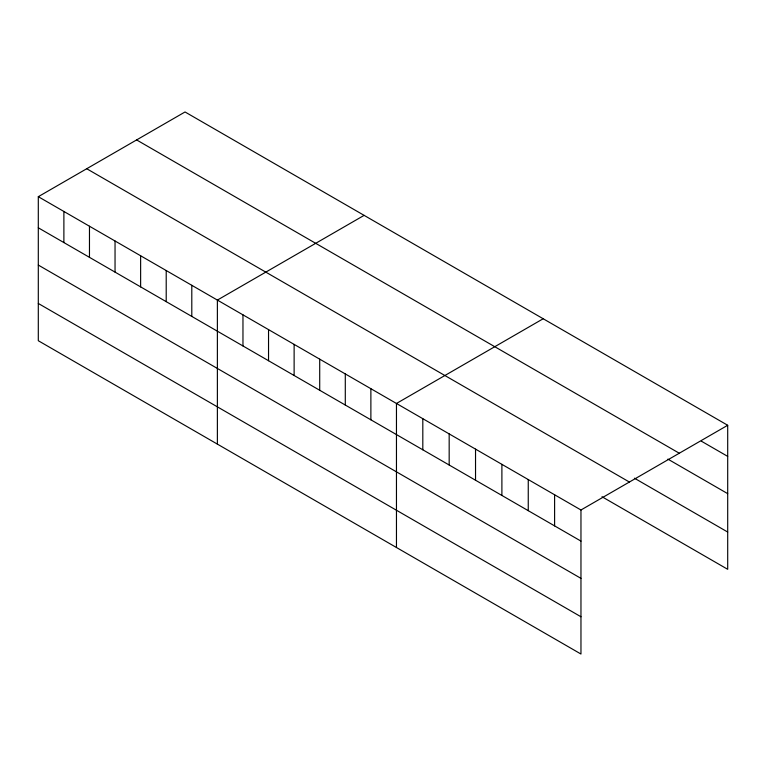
<?xml version="1.0" encoding="UTF-8"?>
<svg xmlns="http://www.w3.org/2000/svg" width="766" height="766" viewBox="0 0 766 766"><rect width="100%" height="100%" fill="white"/><g stroke="black" fill="none" stroke-linecap="round" stroke-linejoin="round"><path stroke-width="1.15" d="M38.3 196.69L580.963 509.993L580.963 654.03L38.3 340.726L38.3 196.69L185.037 111.97L727.7 425.274L727.7 569.31L601.99 496.732M364.118 215.361L217.381 300.08L217.381 444.117M543.19 318.752L396.462 403.471L396.462 547.508M580.963 509.993L727.7 425.274M701.34 441.168L727.7 456.383M136.616 139.929L679.279 453.233M667.885 459.121L727.7 493.649M634.43 478.204L727.7 532.044M86.721 168.731L629.384 482.034M38.3 227.799L580.963 541.102M38.3 265.065L580.963 578.368M38.3 303.46L580.963 616.764M554.603 494.779L554.603 525.888M528.253 479.554L528.253 510.663M501.893 464.34L501.893 495.449M475.533 449.125L475.533 480.234M449.173 433.901L449.173 465.01M422.813 418.686L422.813 449.795M370.878 388.697L370.878 419.806M345.294 373.932L345.294 405.042M319.709 359.158L319.709 390.267M294.125 344.384L294.125 375.493M268.54 329.619L268.54 360.729M242.966 314.845L242.966 345.954M191.797 285.306L191.797 316.415M166.212 270.542L166.212 301.651M140.628 255.767L140.628 286.877M115.044 240.993L115.044 272.112M89.469 226.229L89.469 257.338M63.884 211.454L63.884 242.563"/></g></svg>
